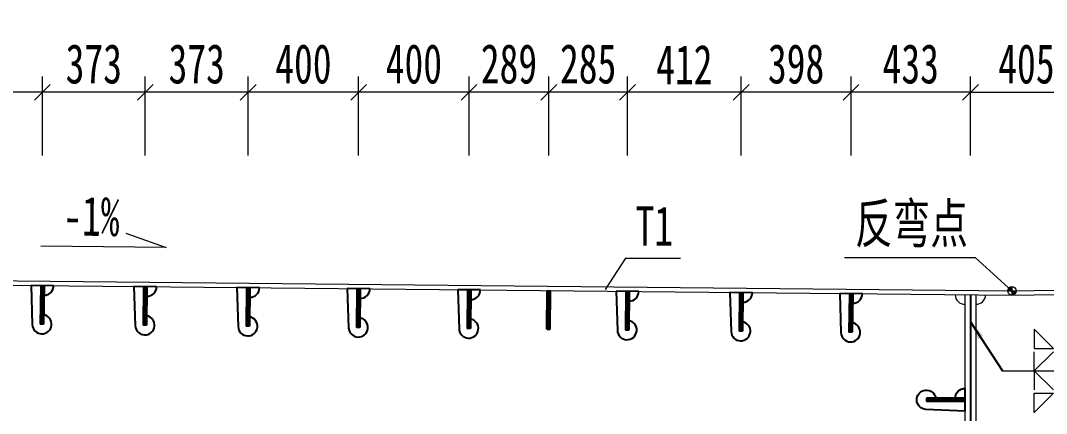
# Model space of a CAD drawing. Header units: millimetres. Extents: x -89049 to 410567, y -307459 to -100425.
# Drawn here: x 133611 to 137329, y -142384 to -140960 of the extents above; entities that cross this region are included whole.
import ezdxf
from ezdxf.enums import TextEntityAlignment as Align

# ---------------------------------------------------------------- set-up
doc = ezdxf.new("R2010")
doc.units = ezdxf.units.MM
doc.layers.get('Defpoints').update_dxf_attribs({"color": 8})
for name, color, linetype, lineweight in [('Dim', 4, 'Continuous', 15), ('文字', 7, 'Continuous', 15), ('细实线', 4, 'Continuous', 15), ('钢板粗线', 1, 'Continuous', 25), ('钢板细线', 6, 'Continuous', 15)]:
    doc.layers.add(name, color=color, linetype=linetype, lineweight=lineweight)
doc.layers.add('Text', color=4, linetype='Continuous')
doc.styles.add('111', font='', dxfattribs={"width": 0.7})
doc.styles.add('BM_Dim', font='', dxfattribs={"width": 0.85})
doc.styles.add('SMEDI', font='', dxfattribs={"width": 0.75})
doc.styles.get("Standard").update_dxf_attribs({"font": ''})
doc.styles.get('111').set_extended_font_data('仿宋_GB2312')
doc.styles.get('BM_Dim').set_extended_font_data('仿宋_GB2312')
doc.styles.get('SMEDI').set_extended_font_data('仿宋_GB2312')
doc.styles.get('Standard').set_extended_font_data('仿宋_GB2312')
doc.dimstyles.new('200', dxfattribs={"dimscale": 0, "dimtxt": 2.5, "dimasz": 1, "dimexe": 1, "dimexo": 1, "dimgap": 0.6, "dimtad": 1, "dimdec": 0, "dimdsep": 46, "dimtxsty": '111', "dimblk": 'OBLIQUE', "dimcen": 0, "dimclrd": 4, "dimclre": 4, "dimclrt": 4, "dimadec": 1, "dimazin": 2, "dimtfac": 1, "dimtdec": 0, "dimtix": 1, "dimtmove": 2, "dimatfit": 3, "dimfxl": 4, "dimfxlon": 1, "dimtolj": 1, "dimlwd": -1, "dimlwe": -1, "dimarcsym": 0})
doc.dimstyles.new('MSteel_1.0_1.0', dxfattribs={"dimtxt": 3, "dimasz": 1.2, "dimexe": 1, "dimexo": 1, "dimgap": 1, "dimtad": 3, "dimtoh": 1, "dimdec": 0, "dimzin": 0, "dimdsep": 46, "dimtxsty": 'Standard', "dimblk": 'ARCHTICK', "dimcen": 0.09, "dimclrd": 3, "dimclre": 3, "dimadec": 0, "dimazin": 0, "dimtfac": 1, "dimtdec": 4, "dimtofl": 0, "dimtmove": 0, "dimatfit": 3, "dimfxl": 1, "dimtolj": 1, "dimtzin": 0, "dimarcsym": 0})

# ---------------------------------------------------------------- blocks, each defined once
blk = doc.blocks.new('_Oblique')
at = {"color": 0, "linetype": 'ByBlock', "lineweight": -2}
blk.add_line((-0.5, -0.5), (0.5, 0.5), dxfattribs=at)
blk = doc.blocks.new('*D3221')
at = {"layer": 'Defpoints', "color": 0, "transparency": 16777216}
for p in [(135236.7, -141219.8), (135236.7, -141828), (135525.7, -141832.1)]:
    blk.add_point(p, dxfattribs=at)
at = {"layer": '细实线', "color": 4, "transparency": 16777216}
for p, q in [((135236.7, -141448.3), (135236.7, -141162.6)), ((135525.7, -141448.3), (135525.7, -141162.6)), ((135525.7, -141219.8), (135236.7, -141219.8))]:
    blk.add_line(p, q, dxfattribs=at)
at = {"layer": '细实线', "color": 4, "transparency": 16777216, "xscale": 57.14285714285715, "yscale": 57.14285714285715, "zscale": 57.14285714285715, "rotation": 180}
blk.add_blockref('_Oblique', (135236.7, -141219.8), dxfattribs=at)
at = {"layer": '细实线', "color": 4, "transparency": 16777216, "xscale": 57.14285714285715, "yscale": 57.14285714285715, "zscale": 57.14285714285715}
blk.add_blockref('_Oblique', (135525.7, -141219.8), dxfattribs=at)
at = {"layer": '细实线', "color": 4, "transparency": 16777216, "insert": (135381.2, -141117.5), "char_height": 142.86, "attachment_point": 5, "style": '111'}
blk.add_mtext('\\A1;289', dxfattribs=at)
blk = doc.blocks.new('*D3222')
at = {"layer": 'Defpoints', "color": 0, "transparency": 16777216}
for p in [(133690.2, -141219.8), (134063.2, -141799.9), (133690.2, -141819.5)]:
    blk.add_point(p, dxfattribs=at)
at = {"layer": '细实线', "color": 4, "transparency": 16777216}
for p, q in [((133690.2, -141448.3), (133690.2, -141162.6)), ((134063.2, -141448.3), (134063.2, -141162.6)), ((134063.2, -141219.8), (133690.2, -141219.8))]:
    blk.add_line(p, q, dxfattribs=at)
at = {"layer": '细实线', "color": 4, "transparency": 16777216, "xscale": 57.14285714285715, "yscale": 57.14285714285715, "zscale": 57.14285714285715, "rotation": 180}
blk.add_blockref('_Oblique', (133690.2, -141219.8), dxfattribs=at)
at = {"layer": '细实线', "color": 4, "transparency": 16777216, "xscale": 57.14285714285715, "yscale": 57.14285714285715, "zscale": 57.14285714285715}
blk.add_blockref('_Oblique', (134063.2, -141219.8), dxfattribs=at)
at = {"layer": '细实线', "color": 4, "transparency": 16777216, "insert": (133876.7, -141117.5), "char_height": 142.86, "attachment_point": 5, "style": '111'}
blk.add_mtext('\\A1;373', dxfattribs=at)
blk = doc.blocks.new('*D3225')
at = {"layer": 'Defpoints', "color": 0, "transparency": 16777216}
for p in [(141403.9, -140875.7), (141403.9, -141876.4), (132007.1, -141886.1)]:
    blk.add_point(p, dxfattribs=at)
at = {"layer": '细实线', "color": 4, "transparency": 16777216}
for p, q in [((132007.1, -141104.3), (132007.1, -140818.6)), ((141403.9, -141104.3), (141403.9, -140818.6)), ((132007.1, -140875.7), (141403.9, -140875.7))]:
    blk.add_line(p, q, dxfattribs=at)
at = {"layer": '细实线', "color": 4, "transparency": 16777216, "xscale": 57.14285714285715, "yscale": 57.14285714285715, "zscale": 57.14285714285715, "rotation": 180}
blk.add_blockref('_Oblique', (132007.1, -140875.7), dxfattribs=at)
at = {"layer": '细实线', "color": 4, "transparency": 16777216, "xscale": 57.14285714285715, "yscale": 57.14285714285715, "zscale": 57.14285714285715}
blk.add_blockref('_Oblique', (141403.9, -140875.7), dxfattribs=at)
at = {"layer": '细实线', "color": 4, "transparency": 16777216, "insert": (136705.5, -140773.5), "char_height": 142.86, "attachment_point": 5, "style": '111'}
blk.add_mtext('\\A1;9397', dxfattribs=at)
blk = doc.blocks.new('*D3237')
at = {"layer": 'Defpoints', "color": 0, "transparency": 16777216}
for p in [(135525.7, -141219.8), (135810.6, -141769.2), (135525.7, -141832.1)]:
    blk.add_point(p, dxfattribs=at)
at = {"layer": '细实线', "color": 4, "transparency": 16777216}
for p, q in [((135525.7, -141448.3), (135525.7, -141162.6)), ((135810.6, -141448.3), (135810.6, -141162.6)), ((135810.6, -141219.8), (135525.7, -141219.8))]:
    blk.add_line(p, q, dxfattribs=at)
at = {"layer": '细实线', "color": 4, "transparency": 16777216, "xscale": 57.14285714285715, "yscale": 57.14285714285715, "zscale": 57.14285714285715, "rotation": 180}
blk.add_blockref('_Oblique', (135525.7, -141219.8), dxfattribs=at)
at = {"layer": '细实线', "color": 4, "transparency": 16777216, "xscale": 57.14285714285715, "yscale": 57.14285714285715, "zscale": 57.14285714285715}
blk.add_blockref('_Oblique', (135810.6, -141219.8), dxfattribs=at)
at = {"layer": '细实线', "color": 4, "transparency": 16777216, "insert": (135668.1, -141117.5), "char_height": 142.86, "attachment_point": 5, "style": '111'}
blk.add_mtext('\\A1;285', dxfattribs=at)
blk = doc.blocks.new('*D3243')
at = {"layer": 'Defpoints', "color": 0, "transparency": 16777216}
for p in [(134436.2, -141219.8), (134436.2, -141868.2), (134836.4, -141848.8)]:
    blk.add_point(p, dxfattribs=at)
at = {"layer": '细实线', "color": 4, "transparency": 16777216}
for p, q in [((134436.2, -141448.3), (134436.2, -141162.6)), ((134836.4, -141448.3), (134836.4, -141162.6)), ((134836.4, -141219.8), (134436.2, -141219.8))]:
    blk.add_line(p, q, dxfattribs=at)
at = {"layer": '细实线', "color": 4, "transparency": 16777216, "xscale": 57.14285714285715, "yscale": 57.14285714285715, "zscale": 57.14285714285715, "rotation": 180}
blk.add_blockref('_Oblique', (134436.2, -141219.8), dxfattribs=at)
at = {"layer": '细实线', "color": 4, "transparency": 16777216, "xscale": 57.14285714285715, "yscale": 57.14285714285715, "zscale": 57.14285714285715}
blk.add_blockref('_Oblique', (134836.4, -141219.8), dxfattribs=at)
at = {"layer": '细实线', "color": 4, "transparency": 16777216, "insert": (134636.3, -141117.5), "char_height": 142.86, "attachment_point": 5, "style": '111'}
blk.add_mtext('\\A1;400', dxfattribs=at)
blk = doc.blocks.new('...')
at = {"layer": '细实线'}
h = blk.add_hatch(color=256, dxfattribs=at)
h.dxf.hatch_style = 1
h.paths.add_polyline_path([(-15.3, 0, -0.414214), (0, 15.3), (0, 0)])
h.paths.add_polyline_path([(0, -15.3), (0, 0), (15.3, 0, -0.414214)])
for p, q in [((0, 15.3), (0, -15.3)), ((-15.3, 0), (15.3, 0))]:
    blk.add_line(p, q, dxfattribs=at)
blk.add_circle((0, 0), 15.3, dxfattribs=at)
blk = doc.blocks.new('*D3270')
at = {"layer": 'Defpoints', "color": 0, "transparency": 16777216}
for p in [(137459.1, -141219.8), (137459.1, -141951.6), (137053.6, -141959.4)]:
    blk.add_point(p, dxfattribs=at)
at = {"layer": '细实线', "color": 4, "transparency": 16777216}
for p, q in [((137053.6, -141448.3), (137053.6, -141162.6)), ((137459.1, -141448.3), (137459.1, -141162.6)), ((137053.6, -141219.8), (137459.1, -141219.8))]:
    blk.add_line(p, q, dxfattribs=at)
at = {"layer": '细实线', "color": 4, "transparency": 16777216, "xscale": 57.14285714285715, "yscale": 57.14285714285715, "zscale": 57.14285714285715, "rotation": 180}
blk.add_blockref('_Oblique', (137053.6, -141219.8), dxfattribs=at)
at = {"layer": '细实线', "color": 4, "transparency": 16777216, "xscale": 57.14285714285715, "yscale": 57.14285714285715, "zscale": 57.14285714285715}
blk.add_blockref('_Oblique', (137459.1, -141219.8), dxfattribs=at)
at = {"layer": '细实线', "color": 4, "transparency": 16777216, "insert": (137256.4, -141117.5), "char_height": 142.86, "attachment_point": 5, "style": '111'}
blk.add_mtext('\\A1;405', dxfattribs=at)
blk = doc.blocks.new('14-160加劲 有过焊孔')
at = {"layer": 'Defpoints'}
blk.add_line((38609.4, 31489.3), (38609.4, 31629.3), dxfattribs=at)
at = {"layer": '钢板粗线', "color": 7}
for p, q in [((38603.4, 31489.3), (38603.4, 31629.3)), ((38603.4, 31629.3), (38615.4, 31629.3)), ((38615.4, 31489.3), (38615.4, 31629.3)), ((38650.4, 31489.3), (38644.3, 31630.8)), ((38568.4, 31489.3), (38650.4, 31489.3))]:
    blk.add_line(p, q, dxfattribs=at)
for centre, start, end in [((38609.4, 31629.3), 2.441, 260.1291), ((38603.4, 31489.3), 90, 180)]:
    blk.add_arc(centre, 35, start, end, dxfattribs=at)
blk = doc.blocks.new('12-140加劲 有过焊孔')
at = {"layer": 'Defpoints'}
blk.add_line((0, 0), (0, 140), dxfattribs=at)
at = {"layer": '钢板粗线', "color": 7}
for p, q in [((-6, 0), (-6, 140)), ((-6, 140), (6, 140)), ((6, 0), (6, 140)), ((41, 0), (35, 141.5)), ((-41, 0), (41, 0))]:
    blk.add_line(p, q, dxfattribs=at)
for centre, start, end in [((0, 140), 2.441, 260.1291), ((-6, 0), 90, 180)]:
    blk.add_arc(centre, 35, start, end, dxfattribs=at)
blk = doc.blocks.new('*D3276')
at = {"layer": 'Defpoints', "color": 0, "transparency": 16777216}
for p in [(136620.8, -141219.8), (136620.8, -141867.2), (137053.6, -141959.4)]:
    blk.add_point(p, dxfattribs=at)
at = {"layer": '细实线', "color": 4, "transparency": 16777216}
for p, q in [((136620.8, -141448.3), (136620.8, -141162.6)), ((137053.6, -141448.3), (137053.6, -141162.6)), ((137053.6, -141219.8), (136620.8, -141219.8))]:
    blk.add_line(p, q, dxfattribs=at)
at = {"layer": '细实线', "color": 4, "transparency": 16777216, "xscale": 57.14285714285715, "yscale": 57.14285714285715, "zscale": 57.14285714285715, "rotation": 180}
blk.add_blockref('_Oblique', (136620.8, -141219.8), dxfattribs=at)
at = {"layer": '细实线', "color": 4, "transparency": 16777216, "xscale": 57.14285714285715, "yscale": 57.14285714285715, "zscale": 57.14285714285715}
blk.add_blockref('_Oblique', (137053.6, -141219.8), dxfattribs=at)
at = {"layer": '细实线', "color": 4, "transparency": 16777216, "insert": (136837.2, -141117.5), "char_height": 142.86, "attachment_point": 5, "style": '111'}
blk.add_mtext('\\A1;433', dxfattribs=at)
blk = doc.blocks.new('*D3277')
at = {"layer": 'Defpoints', "color": 0, "transparency": 16777216}
for p in [(136222.6, -141219.8), (136222.6, -141811.8), (136620.8, -141867.2)]:
    blk.add_point(p, dxfattribs=at)
at = {"layer": '细实线', "color": 4, "transparency": 16777216}
for p, q in [((136222.6, -141448.3), (136222.6, -141162.6)), ((136620.8, -141448.3), (136620.8, -141162.6)), ((136620.8, -141219.8), (136222.6, -141219.8))]:
    blk.add_line(p, q, dxfattribs=at)
at = {"layer": '细实线', "color": 4, "transparency": 16777216, "xscale": 57.14285714285715, "yscale": 57.14285714285715, "zscale": 57.14285714285715, "rotation": 180}
blk.add_blockref('_Oblique', (136222.6, -141219.8), dxfattribs=at)
at = {"layer": '细实线', "color": 4, "transparency": 16777216, "xscale": 57.14285714285715, "yscale": 57.14285714285715, "zscale": 57.14285714285715}
blk.add_blockref('_Oblique', (136620.8, -141219.8), dxfattribs=at)
at = {"layer": '细实线', "color": 4, "transparency": 16777216, "insert": (136421.7, -141117.5), "char_height": 142.86, "attachment_point": 5, "style": '111'}
blk.add_mtext('\\A1;398', dxfattribs=at)
blk = doc.blocks.new('_ArchTick')
at = {"color": 0, "linetype": 'ByBlock', "const_width": 0.15}
blk.add_lwpolyline([(-0.5, -0.5), (0.5, 0.5)], dxfattribs=at)
blk = doc.blocks.new('全融透1')
at = {"layer": 'Dim'}
blk.add_line((0, 0), (4.479, 0), dxfattribs=at)
for points in [[(1.995, 2.645), (1.995, 1.414), (3.227, 1.414)], [(1.995, -2.645), (1.995, -1.414), (3.227, -1.414)]]:
    blk.add_lwpolyline(points, close=True, dxfattribs=at)
for points in [[(3.227, 1.206), (1.995, 0), (1.995, 1.206)], [(5.479, 1), (4.479, 0), (5.479, -1)], [(3.227, -1.206), (1.995, 0), (1.995, -1.206)]]:
    blk.add_lwpolyline(points, dxfattribs=at)
at = {"layer": 'Text', "style": 'SMEDI', "width": 0.75}
blk.add_text('熔透', height=2, dxfattribs=at).set_placement((5.77, 0), align=Align.MIDDLE_LEFT)
blk = doc.blocks.new('*D3282')
at = {"layer": 'Defpoints', "color": 0, "transparency": 16777216}
for p in [(134063.2, -141219.8), (134063.2, -141799.9), (134436.2, -141868.2)]:
    blk.add_point(p, dxfattribs=at)
at = {"layer": '细实线', "color": 4, "transparency": 16777216}
for p, q in [((134063.2, -141448.3), (134063.2, -141162.6)), ((134436.2, -141448.3), (134436.2, -141162.6)), ((134436.2, -141219.8), (134063.2, -141219.8))]:
    blk.add_line(p, q, dxfattribs=at)
at = {"layer": '细实线', "color": 4, "transparency": 16777216, "xscale": 57.14285714285715, "yscale": 57.14285714285715, "zscale": 57.14285714285715, "rotation": 180}
blk.add_blockref('_Oblique', (134063.2, -141219.8), dxfattribs=at)
at = {"layer": '细实线', "color": 4, "transparency": 16777216, "xscale": 57.14285714285715, "yscale": 57.14285714285715, "zscale": 57.14285714285715}
blk.add_blockref('_Oblique', (134436.2, -141219.8), dxfattribs=at)
at = {"layer": '细实线', "color": 4, "transparency": 16777216, "insert": (134249.7, -141117.5), "char_height": 142.86, "attachment_point": 5, "style": '111'}
blk.add_mtext('\\A1;373', dxfattribs=at)
blk = doc.blocks.new('*D3283')
at = {"layer": 'Defpoints', "color": 0, "transparency": 16777216}
for p in [(134836.4, -141219.8), (134836.4, -141839.9), (135236.7, -141828)]:
    blk.add_point(p, dxfattribs=at)
at = {"layer": '细实线', "color": 4, "transparency": 16777216}
for p, q in [((134836.4, -141448.3), (134836.4, -141162.6)), ((135236.7, -141448.3), (135236.7, -141162.6)), ((135236.7, -141219.8), (134836.4, -141219.8))]:
    blk.add_line(p, q, dxfattribs=at)
at = {"layer": '细实线', "color": 4, "transparency": 16777216, "xscale": 57.14285714285715, "yscale": 57.14285714285715, "zscale": 57.14285714285715, "rotation": 180}
blk.add_blockref('_Oblique', (134836.4, -141219.8), dxfattribs=at)
at = {"layer": '细实线', "color": 4, "transparency": 16777216, "xscale": 57.14285714285715, "yscale": 57.14285714285715, "zscale": 57.14285714285715}
blk.add_blockref('_Oblique', (135236.7, -141219.8), dxfattribs=at)
at = {"layer": '细实线', "color": 4, "transparency": 16777216, "insert": (135036.6, -141117.5), "char_height": 142.86, "attachment_point": 5, "style": '111'}
blk.add_mtext('\\A1;400', dxfattribs=at)
blk = doc.blocks.new('*D3284')
at = {"layer": 'Defpoints', "color": 0, "transparency": 16777216}
for p in [(133285.3, -141219.8), (133285.3, -141784.2), (133690.2, -141819.5)]:
    blk.add_point(p, dxfattribs=at)
at = {"layer": '细实线', "color": 4, "transparency": 16777216}
for p, q in [((133285.3, -141448.3), (133285.3, -141162.6)), ((133690.2, -141448.3), (133690.2, -141162.6)), ((133690.2, -141219.8), (133285.3, -141219.8))]:
    blk.add_line(p, q, dxfattribs=at)
at = {"layer": '细实线', "color": 4, "transparency": 16777216, "xscale": 57.14285714285715, "yscale": 57.14285714285715, "zscale": 57.14285714285715, "rotation": 180}
blk.add_blockref('_Oblique', (133285.3, -141219.8), dxfattribs=at)
at = {"layer": '细实线', "color": 4, "transparency": 16777216, "xscale": 57.14285714285715, "yscale": 57.14285714285715, "zscale": 57.14285714285715}
blk.add_blockref('_Oblique', (133690.2, -141219.8), dxfattribs=at)
at = {"layer": '细实线', "color": 4, "transparency": 16777216, "insert": (133487.7, -141117.5), "char_height": 142.86, "attachment_point": 5, "style": '111'}
blk.add_mtext('\\A1;405', dxfattribs=at)
blk = doc.blocks.new('*D3297')
at = {"layer": 'Defpoints', "color": 0, "transparency": 16777216}
for p in [(132011.2, -141902.2), (133908.2, -144106.1), (134026.5, -144133.9), (134067, -144133.9), (141139.8, -144133.9)]:
    blk.add_point(p, dxfattribs=at)
at = {"layer": '细实线', "color": 4, "transparency": 16777216}
blk.add_line((133969.3, -144133.9), (133848.6, -144133.9), dxfattribs=at)
blk.add_arc((134067, -144133.9), 161.2, 132.6489, 180, dxfattribs=at)
at = {"layer": '细实线', "color": 4, "transparency": 16777216, "xscale": 57.14285714285715, "yscale": 57.14285714285715, "zscale": 57.14285714285715}
for p, rotation in [((133957.8, -144015.4), 42.64891912976078), ((133905.8, -144133.9), 270)]:
    blk.add_blockref('_Oblique', p, dxfattribs=dict(at, rotation=rotation))
at = {"layer": '细实线', "color": 4, "transparency": 16777216, "insert": (133768.3, -144036), "char_height": 142.857, "attachment_point": 5, "rotation": 71.8543, "style": '111'}
blk.add_mtext('\\A1;47.4%%d', dxfattribs=at)
blk = doc.blocks.new('*D3301')
at = {"layer": 'Defpoints', "color": 0, "transparency": 16777216}
for p in [(141403.9, -140572), (141403.9, -141572.8), (129151.6, -141866.8)]:
    blk.add_point(p, dxfattribs=at)
at = {"layer": '细实线', "color": 4, "transparency": 16777216}
for p, q in [((129151.6, -140800.6), (129151.6, -140514.9)), ((141403.9, -140800.6), (141403.9, -140514.9)), ((129151.6, -140572), (141403.9, -140572))]:
    blk.add_line(p, q, dxfattribs=at)
at = {"layer": '细实线', "color": 4, "transparency": 16777216, "xscale": 57.14285714285715, "yscale": 57.14285714285715, "zscale": 57.14285714285715, "rotation": 180}
blk.add_blockref('_Oblique', (129151.6, -140572), dxfattribs=at)
at = {"layer": '细实线', "color": 4, "transparency": 16777216, "xscale": 57.14285714285715, "yscale": 57.14285714285715, "zscale": 57.14285714285715}
blk.add_blockref('_Oblique', (141403.9, -140572), dxfattribs=at)
at = {"layer": '细实线', "color": 4, "transparency": 16777216, "insert": (135277.7, -140471.3), "char_height": 142.86, "attachment_point": 5, "style": '111'}
blk.add_mtext('\\A1;12252', dxfattribs=at)
blk = doc.blocks.new('12-140加劲 无过焊孔')
at = {"layer": 'Defpoints'}
blk.add_line((38946.6, 32076.7), (38946.6, 32216.7), dxfattribs=at)
at = {"layer": '钢板粗线', "color": 7}
for p, q in [((38940.6, 32076.7), (38940.6, 32216.7)), ((38940.6, 32216.7), (38952.6, 32216.7)), ((38952.6, 32076.7), (38952.6, 32216.7)), ((38940.6, 32076.7), (38952.6, 32076.7))]:
    blk.add_line(p, q, dxfattribs=at)
blk = doc.blocks.new('*D3302')
at = {"layer": 'Defpoints', "color": 0, "transparency": 16777216}
for p in [(135810.6, -141219.8), (136222.6, -141747.1), (135810.6, -141769.2)]:
    blk.add_point(p, dxfattribs=at)
at = {"layer": '细实线', "color": 4, "transparency": 16777216}
for p, q in [((135810.6, -141448.3), (135810.6, -141162.6)), ((136222.6, -141448.3), (136222.6, -141162.6)), ((136222.6, -141219.8), (135810.6, -141219.8))]:
    blk.add_line(p, q, dxfattribs=at)
at = {"layer": '细实线', "color": 4, "transparency": 16777216, "xscale": 57.14285714285715, "yscale": 57.14285714285715, "zscale": 57.14285714285715, "rotation": 180}
blk.add_blockref('_Oblique', (135810.6, -141219.8), dxfattribs=at)
at = {"layer": '细实线', "color": 4, "transparency": 16777216, "xscale": 57.14285714285715, "yscale": 57.14285714285715, "zscale": 57.14285714285715}
blk.add_blockref('_Oblique', (136222.6, -141219.8), dxfattribs=at)
at = {"layer": '细实线', "color": 4, "transparency": 16777216, "insert": (136016.6, -141119.1), "char_height": 142.86, "attachment_point": 5, "style": '111'}
blk.add_mtext('\\A1;412', dxfattribs=at)

msp = doc.modelspace()

# ---------------------------------------------------------------- linework, layer by layer
at = {"layer": 'Defpoints', "color": 8}
msp.add_line((137053.6, -141953.9), (137053.6, -144133.9), dxfattribs=at)
at = {"layer": '细实线'}
for p, q in [((133992.7, -141730.7), (134139.5, -141782)), ((134139.5, -141782), (133684.8, -141777.5)), ((135802.9, -141821.3), (135730.2, -141934.6)), ((135802.9, -141821.3), (136002.4, -141821.3)), ((136596.6, -141818.2), (137071.2, -141818.2)), ((137071.2, -141818.2), (137203.9, -141939.4))]:
    msp.add_line(p, q, dxfattribs=at)
at = {"layer": '钢板细线', "color": 3}
for p, q in [((137033.6, -141953.5), (137033.6, -144133.9)), ((137073.6, -141953.9), (137073.6, -144133.9))]:
    msp.add_line(p, q, dxfattribs=at)
at = {"layer": '钢板细线', "elevation": 0}
for points in [[(129151.6, -141858.8), (137203.9, -141939.4), (142042, -141866.9)], [(129151.6, -141874.8), (137204, -141955.4), (142042, -141882.9)]]:
    msp.add_lwpolyline(points, dxfattribs=at)
at = {"layer": '钢板细线'}
for centre, start, end in [((137033.6, -141953.5), 179.4263, 270), ((137073.6, -141952.9), 270, 357.7882)]:
    msp.add_arc(centre, 35, start, end, dxfattribs=at)

# ---------------------------------------------------------------- block references
at = {"layer": '细实线'}
for name, p, rotation in [('12-140加劲 有过焊孔', (133690.2, -141920.3), 179.4262908401), ('12-140加劲 有过焊孔', (134063.2, -141924), 179.4262908401), ('12-140加劲 有过焊孔', (134436.2, -141927.7), 179.4262908401), ('12-140加劲 有过焊孔', (134836.4, -141931.7), 179.4262908401), ('12-140加劲 有过焊孔', (135236.7, -141935.7), 179.4262908401), ('12-140加劲 无过焊孔', (96258.5, -173763.8), 359.4262918047068), ('12-140加劲 有过焊孔', (135810.6, -141941.5), 179.4262908401), ('12-140加劲 有过焊孔', (136222.6, -141945.6), 179.4262908401), ('12-140加劲 有过焊孔', (136620.8, -141949.6), 179.4262908401), ('...', (137203.9, -141939.4), 359.9999999999999)]:
    msp.add_blockref(name, p, dxfattribs=dict(at, rotation=rotation))
at = {"layer": '细实线', "color": 8, "xscale": 57.1428571428572, "yscale": 57.1428571428572, "zscale": 57.1428571428572, "rotation": 359.9999999999999}
msp.add_blockref('全融透1', (137170.1, -142228.9), dxfattribs=at)
at = {"layer": '钢板细线', "xscale": -1, "rotation": 90.00000000000402}
msp.add_blockref('14-160加劲 有过焊孔', (168523, -103724.6), dxfattribs=at)

# ---------------------------------------------------------------- texts
at = {"layer": '文字', "style": 'BM_Dim', "width": 0.7}
msp.add_text('-1%', height=142.86, rotation=359.4263, dxfattribs=at).set_placement((133866.9, -141782.8), align=Align.BOTTOM_CENTER)
for s, p in [('反弯点', (136839.8, -141809.2)), ('T1', (135907.8, -141818.3))]:
    msp.add_text(s, height=142.86, dxfattribs=at).set_placement(p, align=Align.BOTTOM_CENTER)

# ---------------------------------------------------------------- dimensions: what is measured, and where the dimension line sits
at = {"layer": '细实线'}
for base, p1, p2, override, picture, middle in [((141403.9, -140572), (129151.6, -141866.8), (141403.9, -141572.8), {"dimscale": 57.142857, "dimtxsty": '111', "dimblk": 'Oblique'}, '*D3301', (135277.7, -140471.3)), ((141403.9, -140875.7), (132007.1, -141886.1), (141403.9, -141876.4), {"dimscale": 57.142857, "dimtxsty": '111', "dimblk": 'Oblique'}, '*D3225', (136705.5, -140773.5)), ((133285.3, -141219.8), (133690.2, -141819.5), (133285.3, -141784.2), {"dimscale": 57.142857, "dimblk": 'Oblique'}, '*D3284', (133487.7, -141117.5)), ((133690.2, -141219.8), (134063.2, -141799.9), (133690.2, -141819.5), {"dimscale": 57.142857, "dimblk": 'Oblique'}, '*D3222', (133876.7, -141117.5)), ((134063.2, -141219.8), (134436.2, -141868.2), (134063.2, -141799.9), {"dimscale": 57.142857, "dimblk": 'Oblique'}, '*D3282', (134249.7, -141117.5)), ((134436.2, -141219.8), (134836.4, -141848.8), (134436.2, -141868.2), {"dimscale": 57.142857, "dimblk": 'Oblique'}, '*D3243', (134636.3, -141117.5)), ((134836.4, -141219.8), (135236.7, -141828), (134836.4, -141839.9), {"dimscale": 57.142857, "dimblk": 'Oblique'}, '*D3283', (135036.6, -141117.5)), ((135236.7, -141219.8), (135525.7, -141832.1), (135236.7, -141828), {"dimscale": 57.142857, "dimblk": 'Oblique'}, '*D3221', (135381.2, -141117.5)), ((135525.7, -141219.8), (135810.6, -141769.2), (135525.7, -141832.1), {"dimscale": 57.142857, "dimblk": 'Oblique'}, '*D3237', (135668.1, -141117.5)), ((136222.6, -141219.8), (136620.8, -141867.2), (136222.6, -141811.8), {"dimscale": 57.142857, "dimblk": 'Oblique'}, '*D3277', (136421.7, -141117.5)), ((136620.8, -141219.8), (137053.6, -141959.4), (136620.8, -141867.2), {"dimscale": 57.142857, "dimblk": 'Oblique'}, '*D3276', (136837.2, -141117.5)), ((137459.0776, -141219.7663), (137053.6488, -141959.4483), (137459.0776, -141951.6096), {"dimscale": 57.142857, "dimtxsty": '111', "dimblk": 'Oblique'}, '*D3270', (137256.3632, -141117.5269)), ((135810.6, -141219.8), (136222.6, -141747.1), (135810.6, -141769.2), {"dimscale": 57.142857, "dimblk": 'Oblique'}, '*D3302', (136016.6, -141119.1))]:
    dim = msp.add_linear_dim(base=base, p1=p1, p2=p2, dimstyle='200', override=override, dxfattribs=at)
    dim.commit()
    dim.dimension.update_dxf_attribs({"geometry": picture, "text_midpoint": middle})
dim = msp.add_angular_dim_2l(base=(133908.1933, -144106.0825), line1=((132011.2398, -141902.1937), (134066.956, -144133.9409)), line2=((141139.8364, -144133.9409), (134026.4731, -144133.9409)), dimstyle='200', override={"dimscale": 57.142857, "dimblk": 'Oblique'}, dxfattribs=at)
dim.commit()
dim.dimension.update_dxf_attribs({"geometry": '*D3297', "text_midpoint": (133768.257, -144036.0475), "dimtype": 162})

# ---------------------------------------------------------------- leaders
at = {"layer": 'Dim'}
msp.add_leader([(137053.6, -142051.3), (137170.1, -142228.9)], dimstyle='MSteel_1.0_1.0', override={"dimscale": 57.142857, "dimclrd": 256}, dxfattribs=at)

doc.saveas('drawing.dxf')
